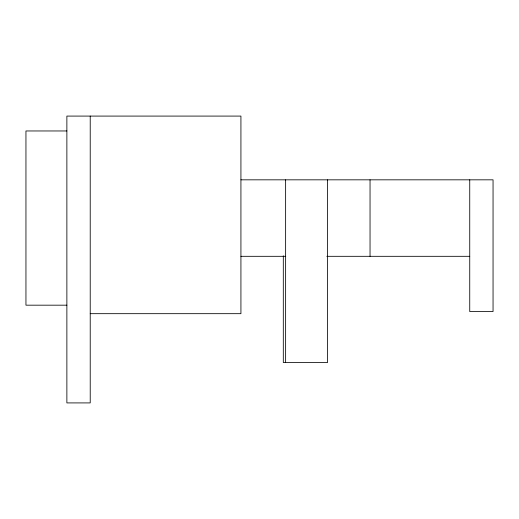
<?xml version="1.0" encoding="UTF-8"?>
<svg xmlns="http://www.w3.org/2000/svg" width="519" height="519" viewBox="0 0 519 519"><rect width="100%" height="100%" fill="white"/><g stroke="black" fill="none" stroke-linecap="round" stroke-linejoin="round"><path stroke-width="0.78" d="M66.873 130.963L25.95 130.963L25.95 305.178L66.873 305.178M240.926 179.827L493.05 179.827L493.05 311.549L469.74 311.549L469.74 179.827M240.926 256.315L285.729 256.315M326.834 256.315L469.74 256.315M90.222 313.677L240.926 313.677L240.926 116.087L66.873 116.087L66.873 402.913L90.222 402.913L90.222 116.087M370.041 179.827L370.041 256.315M327.547 179.827L327.547 362.541L283.309 362.541L283.309 255.822M285.625 179.827L285.625 362.541"/></g></svg>
